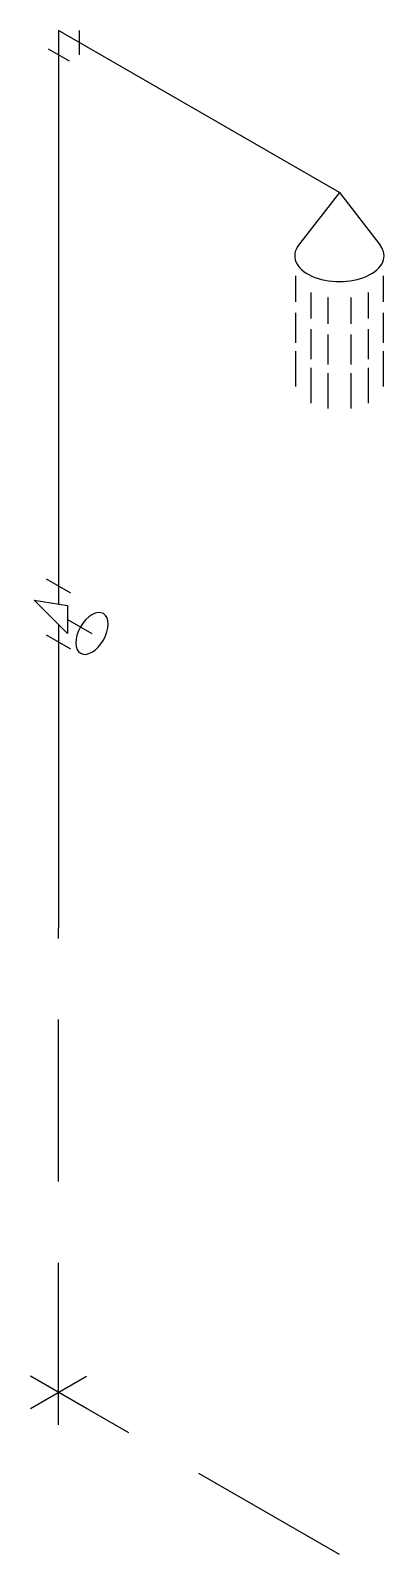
# Model space of a CAD drawing. Header units: millimetres. Extents: x -2828.56 to -2828, y 1142.15 to 1144.5.
import ezdxf

# ---------------------------------------------------------------- set-up
doc = ezdxf.new("R2010")
doc.units = ezdxf.units.MM
doc.linetypes.add('HIDDEN', pattern=[0.375, 0.25, -0.125])
doc.layers.add('Hds_iso_símbolos', color=2, linetype='Continuous')
doc.layers.add('Hds_iso_tubos', color=5, linetype='Continuous')

msp = doc.modelspace()

# ---------------------------------------------------------------- linework, layer by layer
at = {"layer": 'Hds_iso_símbolos'}
for p, q in [((-2828.4798, 1144.4647), (-2828.4798, 1144.5022)), ((-2828.5286, 1144.4741), (-2828.4961, 1144.4553)), ((-2828.0793, 1144.2522), (-2828.1422, 1144.171)), ((-2828.0793, 1144.2522), (-2828.0164, 1144.171)), ((-2828.1469, 1144.124), (-2828.1469, 1144.0836)), ((-2828.0117, 1144.124), (-2828.0117, 1144.0836)), ((-2828.1235, 1144.0984), (-2828.1235, 1144.0579)), ((-2828.0351, 1144.0984), (-2828.0351, 1144.0579)), ((-2828.0971, 1144.0902), (-2828.0971, 1144.0497)), ((-2828.0615, 1144.0902), (-2828.0615, 1144.0497)), ((-2828.1469, 1144.067), (-2828.1469, 1144.0208)), ((-2828.0117, 1144.067), (-2828.0117, 1144.0208)), ((-2828.1235, 1144.0414), (-2828.1235, 1143.9952)), ((-2828.0971, 1144.0332), (-2828.0971, 1143.987)), ((-2828.0615, 1144.0332), (-2828.0615, 1143.987)), ((-2828.0351, 1144.0414), (-2828.0351, 1143.9952)), ((-2828.1469, 1144.0076), (-2828.1469, 1143.9531)), ((-2828.0117, 1144.0076), (-2828.0117, 1143.9531)), ((-2828.1235, 1143.982), (-2828.1235, 1143.9275)), ((-2828.0351, 1143.982), (-2828.0351, 1143.9275)), ((-2828.0971, 1143.9738), (-2828.0971, 1143.9193)), ((-2828.0615, 1143.9738), (-2828.0615, 1143.9193)), ((-2828.4936, 1143.6346), (-2828.5311, 1143.6563)), ((-2828.5498, 1143.6238), (-2828.4983, 1143.6157)), ((-2828.5498, 1143.6238), (-2828.4983, 1143.5724)), ((-2828.4983, 1143.6157), (-2828.4983, 1143.5724)), ((-2828.4983, 1143.5941), (-2828.4608, 1143.5724)), ((-2828.4936, 1143.5481), (-2828.5311, 1143.5697))]:
    msp.add_line(p, q, dxfattribs=at)
at = {"layer": 'Hds_iso_símbolos', "color": 1, "linetype": 'HIDDEN'}
for p, q in [((-2828.5123, 1142.3522), (-2828.5123, 1143.1179)), ((-2828.469, 1142.3772), (-2828.5556, 1142.4272)), ((-2828.5556, 1142.3772), (-2828.469, 1142.4272)), ((-2828.0793, 1142.1522), (-2828.5556, 1142.4272))]:
    msp.add_line(p, q, dxfattribs=at)
at = {"layer": 'Hds_iso_símbolos'}
msp.add_ellipse((-2828.0793, 1144.1548), major_axis=(-0.0689, 0), ratio=0.57735, start_param=5.862651, end_param=9.845312, dxfattribs=at)
at = {"layer": 'Hds_iso_símbolos', "color": 2, "linetype": 'Continuous', "extrusion": (0, 0, -1)}
msp.add_ellipse((-2828.4608, 1143.5724), major_axis=(0.0177, 0.0306), ratio=0.57735, dxfattribs=at)
at = {"layer": 'Hds_iso_tubos', "linetype": 'Continuous'}
for p, q in [((-2828.5123, 1144.5022), (-2828.5123, 1143.6179)), ((-2828.0793, 1144.2522), (-2828.5123, 1144.5022)), ((-2828.5123, 1143.5865), (-2828.5123, 1143.1179))]:
    msp.add_line(p, q, dxfattribs=at)

doc.saveas('drawing.dxf')
